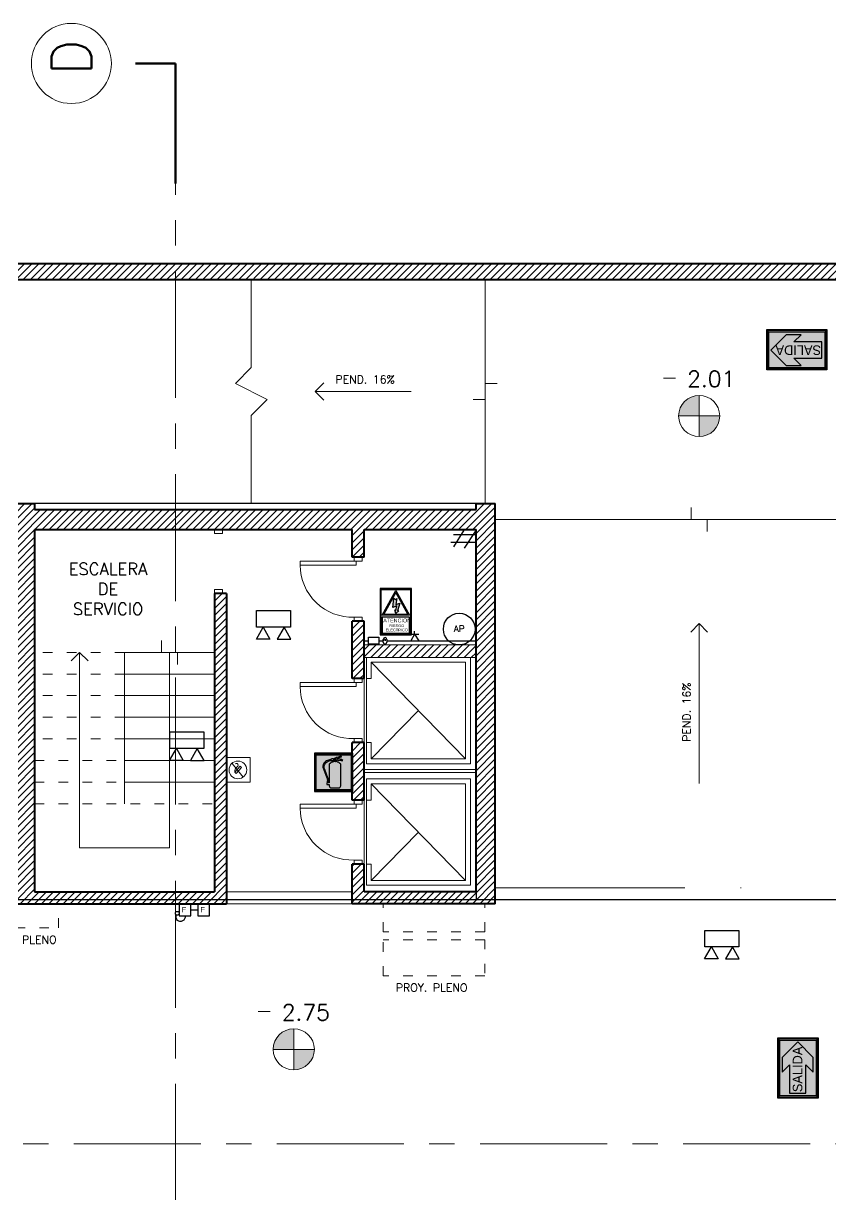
# Model space of a CAD drawing. Extents: x 1009 to 1343, y -172900 to 201.
# Drawn here: x 1097.46 to 1107.55, y 87.15 to 101.78 of the extents above; entities that cross this region are included whole.
import ezdxf

# ---------------------------------------------------------------- set-up
doc = ezdxf.new("R2010")
doc.units = 0
doc.header["$LTSCALE"] = 0.5
for name, pattern in [('ACAD_ISO03W100', [30, 12, -18]), ('CENTER', [50.8, 31.75, -6.35, 6.35, -6.35]), ('TRAZOS2', [0.375, 0.25, -0.125])]:
    doc.linetypes.add(name, pattern=pattern)
doc.layers.get('0').update_dxf_attribs({"linetype": 'CONTINUOUS'})
for name, color, linetype in [('1-ALARMA', 1, 'CONTINUOUS'), ('BRIGADAS', 8, 'TRAZOS2'), ('Cableado', 100, 'CONTINUOUS'), ('CIRCUITO DE SALIDA', 8, 'CONTINUOUS'), ('Electricidad', 50, 'CONTINUOUS'), ('GCI-LUZ DE EMERG.LUZ ESTROBOSCOPICA', 12, 'CONTINUOUS'), ('MARCO_FONDO_NEGRO', 7, 'CONTINUOUS'), ('SENÑAL_FONDO_AMIARILLO', 51, 'CONTINUOUS'), ('SEÑAL_FONDO_AUXI_NEGRO', 250, 'CONTINUOUS'), ('SEÑAL_FONDO_FIGURAS', 254, 'CONTINUOUS'), ('SEÑAL_FONDO_NEGRO', 7, 'CONTINUOUS'), ('SEÑAL_FONDO_ROJO', 242, 'CONTINUOUS'), ('SEÑAL_FONDO_VERDE', 86, 'CONTINUOUS')]:
    doc.layers.add(name, color=color, linetype=linetype)
for name, color, linetype, lineweight in [('Carpintería', 55, 'CONTINUOUS', 20), ('Detalles .05', 243, 'CONTINUOUS', 5), ('Detalles 01', 8, 'CONTINUOUS', 9), ('EQUIPO DE EMERGENCIA', 200, 'CONTINUOUS', 30), ('Muros corte', 7, 'CONTINUOUS', 40), ('Pisos', 252, 'CONTINUOUS', 18), ('Proyección', 4, 'ACAD_ISO03W100', 18), ('Punta 01', 6, 'CONTINUOUS', 9), ('Punta 015', 64, 'CONTINUOUS', 13), ('Punta 02', 11, 'CONTINUOUS', 20), ('Punta 03', 171, 'CONTINUOUS', 30), ('Punta 05', 52, 'CONTINUOUS', 50), ('Sist. contra incendio', 1, 'CONTINUOUS', 18), ('Tratamiento pisos', 251, 'CONTINUOUS', 9), ('Vidrios', 147, 'CONTINUOUS', 13)]:
    doc.layers.add(name, color=color, linetype=linetype, lineweight=lineweight)
doc.styles.add('franklin gothic medium', font='framd.ttf')
doc.styles.add('ROMANS', font='arial.ttf', dxfattribs={"oblique": 1, "height": 0.075})
doc.styles.add('Texto 1 mm', font='simplex.shx', dxfattribs={"height": 0.1})
doc.styles.add('Texto 1.5 mm', font='simplex.shx', dxfattribs={"height": 0.15})
doc.styles.add('Texto 2 mm', font='simplex.shx', dxfattribs={"height": 0.2})
doc.styles.add('Texto 5 mm', font='simplex.shx', dxfattribs={"height": 0.5})
pattern_1 = [(45, (62.21442, 16.503325), (-0.0449012806, 0.0449012806), [])]

# ---------------------------------------------------------------- blocks, each defined once
blk = doc.blocks.new('A$C6C4A3897')
at = {"layer": 'SEÑAL_FONDO_FIGURAS'}
h = blk.add_hatch(color=256, dxfattribs=at)
h.paths.add_polyline_path([(2.147, -0.043), (0.043, -0.043), (0.043, -2.139), (2.147, -2.139)])
h.paths.add_polyline_path([(2.093, -2.085), (0.097, -2.085), (0.097, -0.097), (2.093, -0.097)], flags=16)
h.paths.add_polyline_path([(1.494, -1.856, -0.414214), (1.364, -1.986), (0.969, -1.986, -0.414214), (0.839, -1.856), (0.839, -1.789), (0.708, -1.789), (0.708, -1.699), (0.74, -1.699), (0.74, -1.664), (0.711, -1.664), (0.711, -1.576), (0.743, -1.576, 0.083884), (0.693, -1.404), (0.5, -0.898, -0.214308), (0.523, -0.578, -0.167733), (0.738, -0.417, -0.097156), (0.97, -0.351), (0.97, -0.321), (1.058, -0.321), (1.058, -0.351), (1.087, -0.351, -0.303754), (1.167, -0.298, -0.115313), (1.528, -0.185), (1.53, -0.211, 0.177163), (1.266, -0.329, -0.189272), (1.622, -0.41), (1.592, -0.419, 0.309273), (1.561, -0.409), (1.517, -0.422, 0.291679), (1.46, -0.396), (1.418, -0.408, 0.202341), (1.342, -0.393), (1.3, -0.404, 0.390383), (1.254, -0.384, -0.914616), (1.082, -0.399), (1.058, -0.399), (1.058, -0.429), (0.97, -0.429), (0.97, -0.404, 0.074097), (0.777, -0.461, 0.17086), (0.577, -0.631, 0.207162), (0.599, -0.983), (0.763, -1.4, -0.083589), (0.794, -1.576), (0.817, -1.576), (0.817, -1.664), (0.792, -1.664), (0.792, -1.699), (0.839, -1.699), (0.839, -0.631, -0.204768), (1.051, -0.505, 0.117351), (1.082, -0.431, 0.582578), (1.251, -0.433, 0.113638), (1.282, -0.505, -0.204768), (1.494, -0.631)], flags=0)
h.paths.add_polyline_path([(1.184, -0.438), (1.167, -0.358), (1.151, -0.438, -6.735071)], flags=0)
at = {"layer": 'SEÑAL_FONDO_ROJO'}
h = blk.add_hatch(color=256, dxfattribs=at)
h.paths.add_polyline_path([(2.093, -0.097), (0.097, -0.097), (0.097, -2.085), (2.093, -2.085)])
h.paths.add_polyline_path([(1.494, -1.856, -0.414214), (1.364, -1.986), (0.969, -1.986, -0.414214), (0.839, -1.856), (0.839, -1.789), (0.708, -1.789), (0.708, -1.699), (0.74, -1.699), (0.74, -1.664), (0.711, -1.664), (0.711, -1.576), (0.743, -1.576, 0.083884), (0.693, -1.404), (0.5, -0.898, -0.214308), (0.523, -0.578, -0.167733), (0.738, -0.417, -0.097156), (0.97, -0.351), (0.97, -0.321), (1.058, -0.321), (1.058, -0.351), (1.087, -0.351, -0.303754), (1.167, -0.298, -0.115313), (1.528, -0.185), (1.53, -0.211, 0.177163), (1.266, -0.329, -0.189272), (1.622, -0.41), (1.592, -0.419, 0.309273), (1.561, -0.409), (1.517, -0.422, 0.291679), (1.46, -0.396), (1.418, -0.408, 0.202341), (1.342, -0.393), (1.3, -0.404, 0.390383), (1.254, -0.384, -0.914616), (1.082, -0.399), (1.058, -0.399), (1.058, -0.429), (0.97, -0.429), (0.97, -0.404, 0.074097), (0.777, -0.461, 0.17086), (0.577, -0.631, 0.207162), (0.599, -0.983), (0.763, -1.4, -0.083589), (0.794, -1.576), (0.817, -1.576), (0.817, -1.664), (0.792, -1.664), (0.792, -1.699), (0.839, -1.699), (0.839, -0.631, -0.204768), (1.051, -0.505, 0.117351), (1.082, -0.431, 0.582578), (1.251, -0.433, 0.113638), (1.282, -0.505, -0.204768), (1.494, -0.631)], flags=16)
h.paths.add_polyline_path([(1.184, -0.438), (1.167, -0.358), (1.151, -0.438, -6.735071)], flags=0)
at = {"layer": 'MARCO_FONDO_NEGRO'}
for p, q in [((2.191, 0), (0, 0)), ((0, 0), (0, -2.182)), ((2.191, -2.182), (2.191, 0)), ((0, -2.182), (2.191, -2.182))]:
    blk.add_line(p, q, dxfattribs=at)
at = {"layer": 'SEÑAL_FONDO_FIGURAS'}
for points in [[(0.043, -2.139), (2.147, -2.139), (2.147, -0.043), (0.043, -0.043)], [(0.097, -2.085), (0.097, -0.097), (2.093, -0.097), (2.093, -2.085)]]:
    blk.add_lwpolyline(points, close=True, dxfattribs=at)
for points in [[(1.082, -0.431, -0.117351), (1.051, -0.505, 0.204768), (0.839, -0.631), (0.839, -1.699), (0.792, -1.699), (0.792, -1.664), (0.817, -1.664), (0.817, -1.576), (0.794, -1.576, 0.083589), (0.763, -1.4), (0.599, -0.983, -0.207162), (0.577, -0.631, -0.17086), (0.777, -0.461, -0.074097), (0.97, -0.404), (0.97, -0.429), (1.058, -0.429), (1.058, -0.399), (1.082, -0.399, 0.914616), (1.254, -0.384, -0.390383), (1.3, -0.404), (1.342, -0.393, -0.202341), (1.418, -0.408), (1.46, -0.396, -0.291679), (1.517, -0.422), (1.561, -0.409, -0.309273), (1.592, -0.419), (1.622, -0.41, 0.189272), (1.266, -0.329, -0.177163), (1.53, -0.211), (1.528, -0.185, 0.115313), (1.167, -0.298, 0.303754), (1.087, -0.351), (1.058, -0.351), (1.058, -0.321), (0.97, -0.321), (0.97, -0.351, 0.097156), (0.738, -0.417, 0.167733), (0.523, -0.578, 0.214308), (0.5, -0.898), (0.693, -1.404, -0.083884), (0.743, -1.576), (0.711, -1.576), (0.711, -1.664), (0.74, -1.664), (0.74, -1.699), (0.708, -1.699), (0.708, -1.789), (0.839, -1.789), (0.839, -1.856, 0.414214), (0.969, -1.986), (1.364, -1.986, 0.414214), (1.494, -1.856), (1.494, -0.631, 0.204768), (1.282, -0.505, -0.113638), (1.251, -0.433, -0.582578)], [(1.167, -0.358), (1.184, -0.438, 6.735071), (1.151, -0.438)]]:
    blk.add_lwpolyline(points, format="xyb", close=True, dxfattribs=at)
blk = doc.blocks.new('ELECT')
at = {"layer": 'SEÑAL_FONDO_AUXI_NEGRO'}
h = blk.add_hatch(color=2, dxfattribs=at)
h.paths.add_polyline_path([(0.906, -0.111), (0.111, -1.541), (0.906, -1.541), (1.701, -1.541)])
h.paths.add_polyline_path([(1.605, -1.486), (0.906, -1.486), (0.206, -1.486), (0.906, -0.222)], flags=16)
h.paths.add_polyline_path([(0.99, -1.297), (1.068, -1.297), (0.895, -1.44), (0.844, -1.224), (0.907, -1.262), (0.955, -1.008), (0.728, -1.101), (0.788, -0.564), (0.874, -0.639), (0.967, -0.579), (0.904, -0.925), (1.139, -0.839)], flags=0)
at = {"layer": 'MARCO_FONDO_NEGRO', "color": 2}
for points in [[(0, -2.685), (1.811, -2.685), (1.811, 0), (0, 0)], [(0.055, -2.63), (0.055, -0.055), (1.756, -0.055), (1.756, -2.63)]]:
    blk.add_lwpolyline(points, close=True, dxfattribs=at)
at = {"layer": 'SENÑAL_FONDO_AMIARILLO', "color": 2}
for points in [[(0.906, -1.486), (1.605, -1.486), (0.906, -0.222), (0.206, -1.486)], [(0.111, -1.655), (0.111, -2.574), (1.701, -2.574), (1.701, -1.655)]]:
    blk.add_lwpolyline(points, close=True, dxfattribs=at)
blk.add_lwpolyline([(0.907, -1.262), (0.955, -1.008), (0.728, -1.101), (0.788, -0.564), (0.874, -0.639), (0.967, -0.579), (0.904, -0.925), (1.139, -0.839), (0.99, -1.297), (1.068, -1.297), (0.895, -1.44), (0.844, -1.224), (0.907, -1.262)], dxfattribs=at)
at = {"layer": 'SEÑAL_FONDO_AUXI_NEGRO', "color": 2}
for points in [[(0.906, -1.541), (0.111, -1.541), (0.906, -0.111), (1.701, -1.541)], [(0.906, -1.486), (1.605, -1.486), (0.906, -0.222), (0.206, -1.486)]]:
    blk.add_lwpolyline(points, close=True, dxfattribs=at)
blk.add_lwpolyline([(0.907, -1.262), (0.955, -1.008), (0.728, -1.101), (0.788, -0.564), (0.874, -0.639), (0.967, -0.579), (0.904, -0.925), (1.139, -0.839), (0.99, -1.297), (1.068, -1.297), (0.895, -1.44), (0.844, -1.224), (0.907, -1.262)], dxfattribs=at)
at = {"layer": 'SEÑAL_FONDO_AUXI_NEGRO', "color": 2, "style": 'franklin gothic medium'}
for s, height, p in [('ATENCION', 0.2261, (0.171, -1.96)), ('ELECTRICO', 0.1611, (0.321, -2.475)), ('RIESGO', 0.1611, (0.519, -2.23))]:
    blk.add_text(s, height=height, dxfattribs=at).set_placement(p)
blk = doc.blocks.new('A$C4F586106')
at = {"layer": 'SEÑAL_FONDO_FIGURAS'}
h = blk.add_hatch(color=256, dxfattribs=at)
h.paths.add_polyline_path([(1.092, 0.238), (0.029, 0.238), (0.029, 1.85), (1.092, 1.85)])
h.paths.add_polyline_path([(1.063, 1.821), (0.058, 1.821), (0.058, 0.267), (1.063, 0.267)], flags=16)
h.paths.add_polyline_path([(0.807, 1.55), (0.807, 0.438), (0.287, 0.438), (0.287, 1.55)], flags=8)
blk.add_hatch(color=256, dxfattribs=at).paths.add_polyline_path([(0.553, 1.768), (0.126, 1.339), (0.126, 0.925), (0.327, 1.132), (0.327, 0.349), (0.553, 0.349), (0.778, 0.349), (0.778, 1.132), (0.979, 0.925), (0.979, 1.339)])
at = {"layer": 'SEÑAL_FONDO_VERDE'}
h = blk.add_hatch(color=256, dxfattribs=at)
h.paths.add_polyline_path([(0.058, 0.267), (0.058, 1.821), (1.063, 1.821), (1.063, 0.267)])
h.paths.add_polyline_path([(0.327, 0.349), (0.553, 0.349), (0.778, 0.349), (0.778, 1.132), (0.979, 0.925), (0.979, 1.339), (0.553, 1.768), (0.126, 1.339), (0.126, 0.925), (0.327, 1.132)], flags=16)
at = {"layer": 'MARCO_FONDO_NEGRO'}
blk.add_lwpolyline([(1.121, 1.879), (1.121, 0.209), (0, 0.209), (0, 1.879)], close=True, dxfattribs=at)
at = {"layer": 'SEÑAL_FONDO_FIGURAS'}
blk.add_lwpolyline([(1.092, 1.85), (0.029, 1.85), (0.029, 0.238), (1.092, 0.238)], close=True, dxfattribs=at)
at = {"layer": 'SEÑAL_FONDO_NEGRO'}
blk.add_lwpolyline([(1.063, 1.821), (1.063, 0.267), (0.058, 0.267), (0.058, 1.821)], close=True, dxfattribs=at)
at = {"layer": 'SEÑAL_FONDO_VERDE'}
for points in [[(1.063, 1.821), (1.063, 0.267), (0.058, 0.267), (0.058, 1.821)], [(0.553, 0.349), (0.778, 0.349), (0.778, 1.132), (0.979, 0.925), (0.979, 1.339), (0.553, 1.768), (0.126, 1.339), (0.126, 0.925), (0.327, 1.132), (0.327, 0.349)], [(0.553, 0.349), (0.778, 0.349), (0.778, 1.132), (0.979, 0.925), (0.979, 1.339), (0.553, 1.768), (0.126, 1.339), (0.126, 0.925), (0.327, 1.132), (0.327, 0.349)]]:
    blk.add_lwpolyline(points, close=True, dxfattribs=at)
at = {"layer": 'SEÑAL_FONDO_VERDE', "style": 'franklin gothic medium'}
blk.add_text('SALIDA', height=0.2658, rotation=90, dxfattribs=at).set_placement((0.681, 0.372))
blk = doc.blocks.new('A$C04752EFD')
at = {"layer": 'GCI-LUZ DE EMERG.LUZ ESTROBOSCOPICA', "color": 1}
blk.add_lwpolyline([(-0.177, -0.173), (-0.177, 0), (0.177, 0), (0.177, -0.173)], close=True, dxfattribs=at)
at = {"layer": 'GCI-LUZ DE EMERG.LUZ ESTROBOSCOPICA'}
for points in [[(0.177, -0.173), (-0.177, -0.173), (-0.177, 0), (0.177, 0)], [(-0.109, -0.173), (-0.038, -0.297), (-0.18, -0.297)], [(0.109, -0.173), (0.038, -0.297), (0.18, -0.297)]]:
    blk.add_lwpolyline(points, close=True, dxfattribs=at)

msp = doc.modelspace()

# ---------------------------------------------------------------- hatches: boundary and pattern name
at = {"layer": 'Detalles 01'}
h = msp.add_hatch(dxfattribs=at)
h.set_pattern_fill('ANSI31,_O', color=256, scale=0.02)
h.set_pattern_definition(pattern_1)
h.paths.add_polyline_path([(1099.36, 98.583), (1099.36, 98.783), (1090.06, 98.783), (1090.06, 98.583)])
h = msp.add_hatch(dxfattribs=at)
h.set_pattern_fill('ANSI31,_O', color=256, scale=0.02)
h.set_pattern_definition(pattern_1)
h.paths.add_polyline_path([(1100.36, 98.783), (1099.36, 98.783), (1099.36, 98.583), (1100.36, 98.583)])
h = msp.add_hatch(dxfattribs=at)
h.set_pattern_fill('ANSI31,_O', color=256, scale=0.02)
h.set_pattern_definition(pattern_1)
h.paths.add_polyline_path([(1126.06, 87.783), (1125.81, 87.783), (1125.81, 80.108), (1119.93, 80.108), (1119.93, 84.783), (1119.69, 84.783), (1119.69, 80.108), (1114.46, 80.108), (1114.46, 79.858), (1119.69, 79.858), (1119.69, 79.783), (1119.93, 79.783), (1119.93, 79.858), (1126.06, 79.858)])
h.paths.add_polyline_path([(1126.06, 98.783), (1100.36, 98.783), (1100.36, 98.583), (1125.81, 98.583), (1125.81, 87.783), (1126.06, 87.783)])
h = msp.add_hatch(dxfattribs=at)
h.set_pattern_fill('ANSI31,_O', color=256, scale=0.02)
h.set_pattern_definition([(45, (1.54442, 16.503325), (-0.0449012806, 0.0449012806), [])])
h.paths.add_polyline_path([(1096.36, 95.708), (1092.26, 95.708), (1092.26, 95.458), (1096.36, 95.458)])
h.paths.add_polyline_path([(1099.36, 95.708), (1097.6, 95.708), (1097.6, 95.783), (1097.36, 95.783), (1097.36, 95.708), (1097.36, 90.783), (1099.36, 90.783), (1099.36, 90.933), (1097.6, 90.933), (1097.6, 95.458), (1099.36, 95.458)])
h.paths.add_polyline_path([(1103.36, 95.783), (1103.12, 95.783), (1103.12, 95.708), (1099.36, 95.708), (1099.36, 95.458), (1101.57, 95.458), (1101.57, 95.114), (1101.72, 95.114), (1101.72, 95.458), (1103.12, 95.458), (1103.12, 90.933), (1101.72, 90.933), (1101.72, 91.278), (1101.57, 91.278), (1101.57, 90.783), (1103.36, 90.783)])
h.paths.add_polyline_path([(1100, 94.658), (1099.85, 94.658), (1099.85, 90.933), (1099.36, 90.933), (1099.36, 90.783), (1100, 90.783)], flags=17)
h.paths.add_polyline_path([(1101.72, 92.796), (1101.57, 92.796), (1101.57, 92.078), (1101.72, 92.078)], flags=17)
h.paths.add_polyline_path([(1101.72, 94.314), (1101.57, 94.314), (1101.57, 93.596), (1101.72, 93.596)], flags=17)
h = msp.add_hatch(dxfattribs=at)
h.set_pattern_fill('ANSI31', color=256, scale=0.02, style=0)
h.set_pattern_definition([(45, (55.52963, -30.410604), (-0.0449012806, 0.0449012806), [])])
h.paths.add_polyline_path([(1101.72, 94.019), (1101.72, 93.86), (1103.12, 93.86), (1103.12, 94.019)])
at = {"layer": 'Vidrios', "linetype": 'Continuous'}
h = msp.add_hatch(color=256, dxfattribs=at)
h.paths.add_polyline_path([(1105.91, 97.135, 0.414214), (1105.653, 96.878), (1105.91, 96.878)])
h.paths.add_polyline_path([(1106.166, 96.878), (1105.91, 96.878), (1105.91, 96.622, 0.414214)])
h = msp.add_hatch(color=256, dxfattribs=at)
h.paths.add_polyline_path([(1100.841, 89.219, 0.414214), (1100.584, 88.963), (1100.841, 88.963)])
h.paths.add_polyline_path([(1101.097, 88.963), (1100.841, 88.963), (1100.841, 88.706, 0.414214)])

# ---------------------------------------------------------------- linework, layer by layer
at = {"layer": '1-ALARMA', "ltscale": 0.2, "flags": 128}
for points in [[(1099.552, 90.631), (1099.552, 90.775), (1099.408, 90.775), (1099.408, 90.631)], [(1099.786, 90.631), (1099.786, 90.775), (1099.642, 90.775), (1099.642, 90.631)]]:
    msp.add_lwpolyline(points, close=True, dxfattribs=at)
at = {"layer": '1-ALARMA', "ltscale": 0.2}
msp.add_lwpolyline([(1099.642, 90.703), (1099.552, 90.703)], dxfattribs=at)
msp.add_circle((1099.384, 90.663), 0.024, dxfattribs=at)
at = {"layer": '1-ALARMA', "ltscale": 0.2, "extrusion": (0, 0, -1)}
msp.add_ellipse((1099.427, 90.623), major_axis=(-0.0187, -0.0615), ratio=0.874536, start_param=4.328992, end_param=7.889592, dxfattribs=at)
at = {"layer": 'Cableado'}
for p, q in [((1102.968, 95.449), (1102.838, 95.241)), ((1103.11, 95.435), (1102.97, 95.227)), ((1103.12, 95.458), (1103.12, 94.219)), ((1102.803, 95.302), (1103.12, 95.302)), ((1102.836, 95.396), (1103.115, 95.396)), ((1103.12, 94.219), (1103.106, 94.219))]:
    msp.add_line(p, q, dxfattribs=at)
msp.add_circle((1102.909, 94.214), 0.198, dxfattribs=at)
at = {"layer": 'Carpintería'}
for p, q in [((1099.85, 95.408), (1099.85, 95.458)), ((1099.95, 95.408), (1099.95, 95.458)), ((1099.85, 95.408), (1099.95, 95.408)), ((1101.62, 95.064), (1100.92, 95.064)), ((1100.92, 95.014), (1100.92, 95.064)), ((1101.62, 95.014), (1100.92, 95.014)), ((1101.595, 95.064), (1101.595, 95.114)), ((1101.695, 95.064), (1101.595, 95.064)), ((1101.62, 95.014), (1101.62, 95.064)), ((1101.695, 95.064), (1101.695, 95.114)), ((1099.95, 94.708), (1099.85, 94.708)), ((1099.85, 94.708), (1099.85, 94.658)), ((1099.95, 94.708), (1099.95, 94.658)), ((1101.695, 94.364), (1101.595, 94.364)), ((1101.595, 94.364), (1101.595, 94.314)), ((1101.695, 94.364), (1101.695, 94.314)), ((1101.75, 93.86), (1103.05, 93.86)), ((1101.75, 93.596), (1101.75, 93.86)), ((1101.75, 93.86), (1103.05, 93.86)), ((1103.05, 92.532), (1103.05, 93.86)), ((1101.81, 93.8), (1102.99, 93.8)), ((1101.81, 93.596), (1101.81, 93.8)), ((1102.99, 92.592), (1102.99, 93.8)), ((1101.62, 93.546), (1100.92, 93.546)), ((1100.92, 93.496), (1100.92, 93.546)), ((1101.595, 93.546), (1101.595, 93.596)), ((1101.695, 93.546), (1101.595, 93.546)), ((1101.62, 93.496), (1101.62, 93.546)), ((1101.695, 93.546), (1101.695, 93.596)), ((1101.75, 93.596), (1101.81, 93.596)), ((1101.62, 93.496), (1100.92, 93.496)), ((1101.695, 92.846), (1101.595, 92.846)), ((1101.595, 92.846), (1101.595, 92.796)), ((1101.695, 92.846), (1101.695, 92.796)), ((1101.75, 92.532), (1101.75, 92.796)), ((1101.75, 92.796), (1101.81, 92.796)), ((1101.81, 92.592), (1101.81, 92.796)), ((1103.05, 92.532), (1101.75, 92.532)), ((1102.99, 92.592), (1101.81, 92.592)), ((1101.75, 92.342), (1103.05, 92.342)), ((1101.75, 92.078), (1101.75, 92.342)), ((1101.81, 92.282), (1102.99, 92.282)), ((1101.81, 92.078), (1101.81, 92.282)), ((1102.99, 91.073), (1102.99, 92.282)), ((1103.05, 91.013), (1103.05, 92.342)), ((1101.595, 92.028), (1101.595, 92.078)), ((1101.695, 92.028), (1101.695, 92.078)), ((1101.75, 92.078), (1101.81, 92.078)), ((1101.62, 92.028), (1100.92, 92.028)), ((1100.92, 91.978), (1100.92, 92.028)), ((1101.62, 91.978), (1100.92, 91.978)), ((1101.695, 92.028), (1101.595, 92.028)), ((1101.62, 91.978), (1101.62, 92.028)), ((1101.695, 91.328), (1101.595, 91.328)), ((1101.595, 91.328), (1101.595, 91.278)), ((1101.695, 91.328), (1101.695, 91.278)), ((1101.75, 91.013), (1101.75, 91.278)), ((1101.75, 91.278), (1101.81, 91.278)), ((1101.81, 91.073), (1101.81, 91.278)), ((1102.99, 91.073), (1101.81, 91.073)), ((1103.05, 91.013), (1101.75, 91.013))]:
    msp.add_line(p, q, dxfattribs=at)
at = {"layer": 'Detalles .05', "color": 0}
for p, q in [((1101.72, 94.016), (1103.12, 94.016)), ((1101.72, 93.86), (1103.12, 93.86))]:
    msp.add_line(p, q, dxfattribs=at)
at = {"layer": 'Detalles .05'}
for p, q in [((1103.12, 92.462), (1101.72, 92.462)), ((1103.12, 92.422), (1101.72, 92.422))]:
    msp.add_line(p, q, dxfattribs=at)
at = {"layer": 'Detalles 01', "linetype": 'CENTER', "ltscale": 0.1}
for p, q in [((1099.36, 76.783), (1099.36, 99.783)), ((1085.39, 87.783), (1127.038, 87.783))]:
    msp.add_line(p, q, dxfattribs=at)
at = {"layer": 'Detalles 01'}
for p, q in [((1101.11, 97.183), (1101.216, 97.29)), ((1101.11, 97.183), (1101.216, 97.077)), ((1101.11, 97.183), (1102.31, 97.183)), ((1103.385, 97.283), (1103.235, 97.283)), ((1103.235, 97.083), (1103.085, 97.083)), ((1105.81, 95.583), (1105.81, 95.733)), ((1106.01, 95.433), (1106.01, 95.583)), ((1105.91, 94.283), (1105.804, 94.177)), ((1105.91, 94.283), (1105.91, 92.283)), ((1105.91, 94.283), (1106.016, 94.177)), ((1099.188, 94.073), (1099.188, 93.923)), ((1098.056, 93.817), (1098.163, 93.923)), ((1098.163, 93.923), (1098.163, 91.483)), ((1098.269, 93.817), (1098.163, 93.923)), ((1099.288, 93.923), (1099.288, 91.483)), ((1099.388, 93.923), (1099.388, 93.773)), ((1101.81, 93.8), (1102.99, 92.592)), ((1101.75, 93.596), (1101.75, 92.796)), ((1102.4, 93.196), (1101.81, 92.592)), ((1101.81, 92.282), (1102.99, 91.073)), ((1101.75, 92.078), (1101.75, 91.278)), ((1102.4, 91.678), (1101.81, 91.073)), ((1098.163, 91.483), (1099.288, 91.483))]:
    msp.add_line(p, q, dxfattribs=at)
for centre in [(1101.571, 95.014), (1101.571, 93.496), (1101.571, 91.978)]:
    msp.add_arc(centre, 0.65, 180, 272.1618, dxfattribs=at)
at = {"layer": 'Electricidad'}
for p, q in [((1102.304, 94.15), (1102.405, 94.15)), ((1102.352, 94.15), (1102.304, 94.069)), ((1102.352, 94.15), (1102.352, 94.19)), ((1102.352, 94.15), (1102.405, 94.069)), ((1101.72, 94.069), (1101.776, 94.069)), ((1101.905, 94.069), (1101.959, 94.069)), ((1101.959, 94.053), (1101.959, 94.086)), ((1102.005, 94.086), (1102.005, 94.053)), ((1102.005, 94.069), (1102.304, 94.069)), ((1102.304, 94.069), (1102.405, 94.069)), ((1102.405, 94.069), (1103.12, 94.069)), ((1103.12, 94.069), (1103.12, 90.836)), ((1086.76, 90.836), (1103.12, 90.836)), ((1103.12, 90.836), (1108.86, 90.836))]:
    msp.add_line(p, q, dxfattribs=at)
msp.add_lwpolyline([(1101.776, 94.114), (1101.905, 94.114), (1101.905, 94.028), (1101.776, 94.028)], close=True, dxfattribs=at)
for centre, start, end in [((1101.982, 94.085), 0.3914, 177.9481), ((1101.982, 94.052), 179.9469, 0.0531)]:
    msp.add_arc(centre, 0.023, start, end, dxfattribs=at)
at = {"layer": 'Muros corte'}
for p, q in [((1090.06, 98.783), (1126.06, 98.783)), ((1090.06, 98.583), (1125.81, 98.583)), ((1097.36, 95.783), (1097.6, 95.783)), ((1097.6, 95.783), (1097.6, 95.708)), ((1103.12, 95.708), (1103.12, 95.783)), ((1103.12, 95.783), (1103.36, 95.783)), ((1103.36, 90.783), (1103.36, 95.783)), ((1097.6, 95.708), (1103.12, 95.708)), ((1097.6, 95.458), (1101.57, 95.458)), ((1097.6, 95.458), (1097.6, 90.933)), ((1101.57, 95.114), (1101.57, 95.458)), ((1101.72, 95.458), (1103.12, 95.458)), ((1101.72, 95.114), (1101.72, 95.458)), ((1103.12, 90.933), (1103.12, 95.458)), ((1101.72, 95.114), (1101.57, 95.114)), ((1099.85, 94.658), (1099.85, 90.933)), ((1100, 94.658), (1099.85, 94.658)), ((1100, 94.658), (1100, 90.783)), ((1101.57, 93.596), (1101.57, 94.314)), ((1101.72, 94.314), (1101.57, 94.314)), ((1101.72, 93.596), (1101.72, 94.314)), ((1101.72, 93.596), (1101.57, 93.596)), ((1101.72, 92.796), (1101.57, 92.796)), ((1101.57, 92.078), (1101.57, 92.796)), ((1101.72, 92.078), (1101.72, 92.796)), ((1101.72, 92.078), (1101.57, 92.078)), ((1101.57, 90.783), (1101.57, 91.278)), ((1101.72, 91.278), (1101.57, 91.278)), ((1101.72, 90.933), (1101.72, 91.278)), ((1097.6, 90.933), (1099.85, 90.933)), ((1103.12, 90.933), (1101.72, 90.933)), ((1097.36, 90.783), (1100, 90.783)), ((1103.36, 90.783), (1101.57, 90.783))]:
    msp.add_line(p, q, dxfattribs=at)
at = {"layer": 'Pisos'}
for p, q in [((1103.235, 95.783), (1103.235, 98.583)), ((1108.46, 95.583), (1103.36, 95.583)), ((1098.725, 93.923), (1099.85, 93.923)), ((1098.725, 93.923), (1098.725, 92.033)), ((1098.725, 93.653), (1099.85, 93.653)), ((1101.72, 92.796), (1101.72, 93.596)), ((1098.725, 93.383), (1099.85, 93.383)), ((1098.725, 93.113), (1099.85, 93.113)), ((1098.725, 92.843), (1099.85, 92.843)), ((1098.725, 92.573), (1099.85, 92.573)), ((1098.725, 92.303), (1099.85, 92.303)), ((1101.72, 91.278), (1101.72, 92.078)), ((1105.732, 90.983), (1103.36, 90.983)), ((1106.433, 90.983), (1106.428, 90.983))]:
    msp.add_line(p, q, dxfattribs=at)
at = {"layer": 'Proyección', "ltscale": 0.02}
for p, q in [((1098.725, 93.923), (1097.6, 93.923)), ((1098.725, 93.653), (1097.6, 93.653)), ((1098.725, 93.383), (1097.6, 93.383)), ((1098.725, 93.113), (1097.6, 93.113)), ((1098.725, 92.843), (1097.6, 92.843)), ((1097.6, 92.573), (1098.725, 92.573)), ((1097.6, 92.303), (1098.725, 92.303)), ((1097.6, 92.033), (1099.85, 92.033)), ((1097.9, 90.483), (1097.9, 90.783)), ((1101.96, 90.433), (1101.96, 90.783)), ((1103.23, 90.433), (1103.23, 90.783)), ((1097.06, 90.483), (1097.9, 90.483)), ((1103.23, 90.433), (1101.96, 90.433)), ((1101.96, 89.883), (1101.96, 90.333)), ((1103.23, 90.333), (1101.96, 90.333)), ((1103.23, 90.333), (1103.23, 89.883)), ((1103.23, 89.883), (1101.96, 89.883))]:
    msp.add_line(p, q, dxfattribs=at)
at = {"layer": 'Punta 01', "linetype": 'Continuous'}
for p, q in [((1105.463, 97.35), (1105.613, 97.35)), ((1100.394, 89.434), (1100.544, 89.434))]:
    msp.add_line(p, q, dxfattribs=at)
at = {"layer": 'Punta 015', "linetype": 'Continuous'}
for p, q in [((1105.91, 97.135), (1105.91, 96.622)), ((1105.653, 96.878), (1106.166, 96.878)), ((1100.841, 89.219), (1100.841, 88.706)), ((1100.584, 88.963), (1101.097, 88.963))]:
    msp.add_line(p, q, dxfattribs=at)
for centre in [(1105.91, 96.878), (1100.841, 88.963)]:
    msp.add_circle(centre, 0.257, dxfattribs=at)
at = {"layer": 'Punta 02', "linetype": 'Continuous', "ltscale": 0.1}
for p, q in [((1100.31, 97.483), (1100.31, 98.583)), ((1100.11, 97.283), (1100.31, 97.483)), ((1100.11, 97.283), (1100.51, 97.083)), ((1100.51, 97.083), (1100.31, 96.883)), ((1100.31, 95.783), (1100.31, 96.883))]:
    msp.add_line(p, q, dxfattribs=at)
at = {"layer": 'Punta 02'}
msp.add_circle((1098.06, 101.283), 0.5, dxfattribs=at)
at = {"layer": 'Punta 03'}
msp.add_line((1103.12, 95.783), (1097.6, 95.783), dxfattribs=at)
at = {"layer": 'Punta 05'}
for p, q in [((1099.36, 101.283), (1098.86, 101.283)), ((1099.36, 99.783), (1099.36, 101.283))]:
    msp.add_line(p, q, dxfattribs=at)
at = {"layer": 'Sist. contra incendio'}
msp.add_line((1100.07, 92.536), (1100.208, 92.366), dxfattribs=at)
at = {"layer": 'Sist. contra incendio', "color": 0}
for points in [[(1100, 92.609), (1100.294, 92.609), (1100.294, 92.303), (1100, 92.303)], [(1100.121, 92.411), (1100.104, 92.426), (1100.171, 92.501), (1100.188, 92.486)]]:
    msp.add_lwpolyline(points, close=True, dxfattribs=at)
at = {"layer": 'Sist. contra incendio'}
msp.add_circle((1100.142, 92.455), 0.111, dxfattribs=at)
at = {"layer": 'Sist. contra incendio', "color": 0}
for centre, radius, start, end in [((1100.122, 92.513), 0.0234, 303.3783, 123.3783), ((1100.162, 92.441), 0.0596, 117.3995, 194.4218)]:
    msp.add_arc(centre, radius, start, end, dxfattribs=at)
at = {"layer": 'Tratamiento pisos'}
for p, q in [((1101.57, 90.933), (1100, 90.933)), ((1101.57, 90.783), (1100, 90.783))]:
    msp.add_line(p, q, dxfattribs=at)

# ---------------------------------------------------------------- block references
at = {"ltscale": 0.25, "xscale": 0.2188867180677789, "yscale": 0.2188867180677789, "zscale": 0.2188867180677789}
msp.add_blockref('A$C6C4A3897', (1101.101, 92.664), dxfattribs=at)
at = {"layer": 'BRIGADAS', "xscale": 0.4499999999998181, "yscale": 0.4499999999998181, "zscale": 0.4499999999998181, "rotation": 89.99999999999999}
msp.add_blockref('A$C4F586106', (1107.601, 97.453), dxfattribs=at)
at = {"layer": 'BRIGADAS', "xscale": 0.4499999999998181, "yscale": 0.4499999999998181, "zscale": 0.4499999999998181}
msp.add_blockref('A$C4F586106', (1106.893, 88.26), dxfattribs=at)
at = {"layer": 'CIRCUITO DE SALIDA', "color": 90, "xscale": 0.2160000000001219, "yscale": 0.2160000000001219, "zscale": 0.2160000000001219}
msp.add_blockref('ELECT', (1101.922, 94.721), dxfattribs=at)
at = {"layer": 'EQUIPO DE EMERGENCIA', "xscale": 1.200000000000045, "yscale": 1.200000000000045, "zscale": 1.200000000000045}
for p in [(1100.589, 94.446), (1099.504, 92.929), (1106.194, 90.45)]:
    msp.add_blockref('A$C04752EFD', p, dxfattribs=at)

# ---------------------------------------------------------------- texts
at = {"layer": '1-ALARMA', "ltscale": 0.2, "style": 'ROMANS'}
for p in [(1099.441, 90.677), (1099.675, 90.677)]:
    msp.add_text('F', height=0.064, dxfattribs=at).set_placement(p)
at = {"layer": 'Cableado', "insert": (1102.842, 94.259), "char_height": 0.0807, "attachment_point": 1, "style": 'Texto 5 mm'}
msp.add_mtext_dynamic_manual_height_columns('AP', width=19.34546, gutter_width=2.5, heights=[0], dxfattribs=at)
at = {"layer": 'Electricidad', "insert": (1101.966, 94.089), "char_height": 0.0202, "attachment_point": 1, "style": 'Texto 5 mm'}
msp.add_mtext_dynamic_manual_height_columns('T1', width=19.34546, gutter_width=2.5, heights=[0], dxfattribs=at)
at = {"layer": 'Punta 01', "char_height": 0.1, "attachment_point": 1, "style": 'Texto 1 mm'}
for s, insert, width in [('PEND. 16%', (1101.362, 97.384), 0.8276), ('PROY. PLENO', (1096.98, 90.383), 1.0007), ('PROY. PLENO', (1102.117, 89.784), 1.0007)]:
    msp.add_mtext(s, dxfattribs=dict(at, insert=insert, width=width))
at = {"layer": 'Punta 01', "insert": (1105.803, 92.806), "char_height": 0.1, "width": 0.8276, "attachment_point": 7, "rotation": 90, "style": 'Texto 1 mm'}
msp.add_mtext('PEND. 16%', dxfattribs=at)
at = {"layer": 'Punta 015', "linetype": 'Continuous', "char_height": 0.2, "attachment_point": 5, "style": 'Texto 2 mm'}
for s, insert in [('2.01', (1106.06, 97.341)), ('2.75', (1100.991, 89.425))]:
    msp.add_mtext(s, dxfattribs=dict(at, insert=insert))
at = {"layer": 'Punta 015', "insert": (1098.518, 95.041), "char_height": 0.15, "width": 1.23789, "attachment_point": 2, "style": 'Texto 1.5 mm'}
msp.add_mtext('ESCALERA DE SERVICIO', dxfattribs=at)
at = {"layer": 'Punta 05', "insert": (1098.311, 101.134), "char_height": 0.5, "width": 0.3999, "attachment_point": 7, "rotation": 90, "style": 'Texto 5 mm'}
msp.add_mtext('D', dxfattribs=at)

doc.saveas('drawing.dxf')
